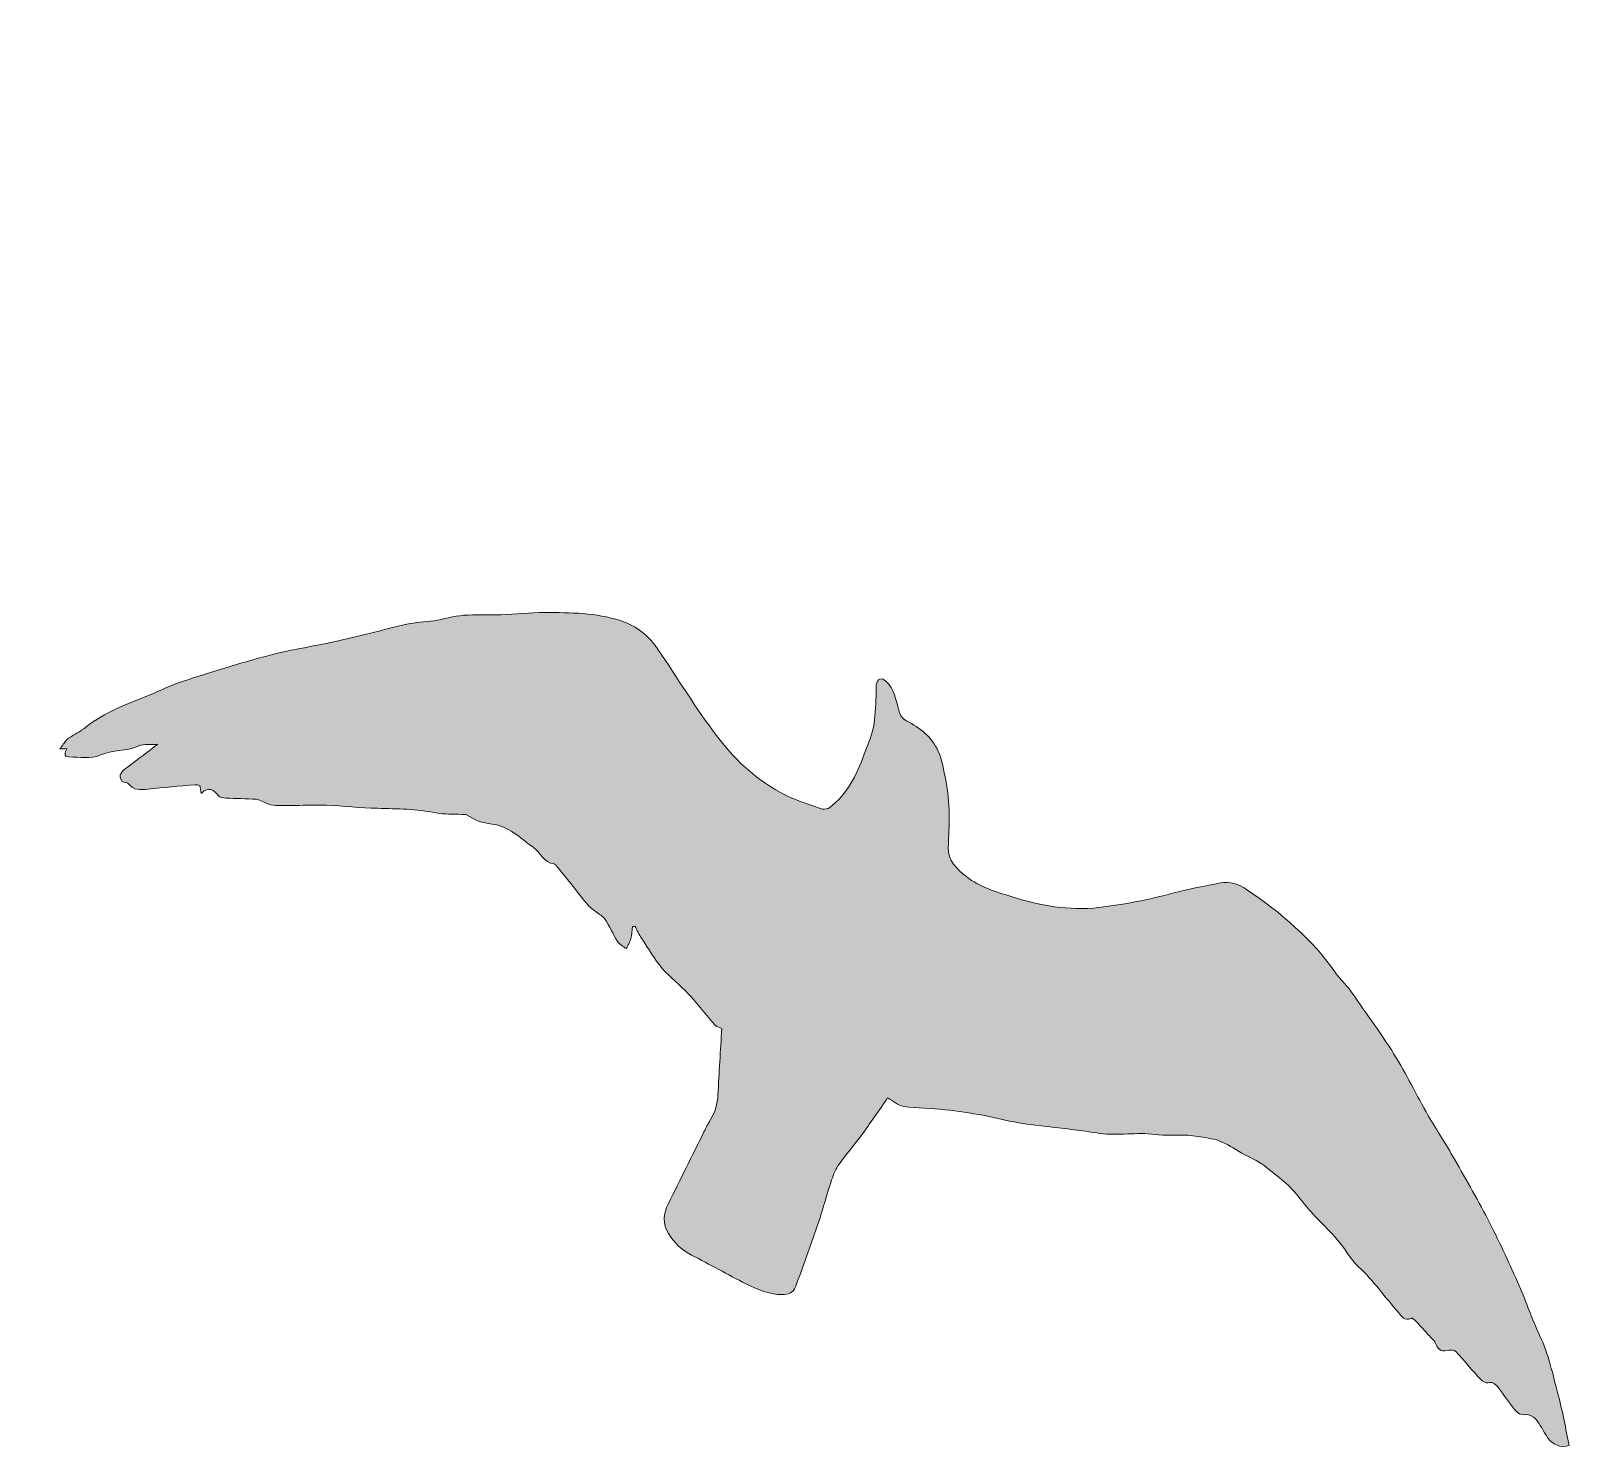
# Model space of a CAD drawing. Header units: inches. Extents: x 1281 to 1465, y 44 to 214.
# Drawn here: x 1320.86 to 1334.43, y 161.86 to 174.37 of the extents above; entities that cross this region are included whole.
import ezdxf

# ---------------------------------------------------------------- set-up
doc = ezdxf.new("R2010")
doc.units = ezdxf.units.IN
doc.header["$MEASUREMENT"] = 0
doc.layers.add('Layer 1', color=7, linetype='Continuous')

# ---------------------------------------------------------------- blocks, each defined once
blk = doc.blocks.new('block 4')
at = {"layer": 'Layer 1', "true_color": 0x965f44}
h = blk.add_hatch(color=25, dxfattribs=at)
h.dxf.hatch_style = 2
edge = h.paths.add_edge_path()
edge.add_spline(control_points=[(1322.465, 178.077), (1322.555, 178.055), (1322.657, 177.996), (1322.724, 178.13), (1322.732, 178.147), (1322.801, 178.139), (1322.84, 178.131), (1322.951, 178.11), (1323.06, 178.084), (1323.17, 178.058), (1323.248, 178.039), (1323.337, 178.034), (1323.4, 177.992), (1323.512, 177.916), (1323.579, 177.955), (1323.656, 178.039), (1323.685, 178.071), (1323.743, 178.104), (1323.78, 178.096), (1324.011, 178.047), (1324.239, 177.982), (1324.469, 177.932), (1324.516, 177.921), (1324.589, 177.93), (1324.617, 177.961), (1324.688, 178.037), (1324.758, 178.02), (1324.837, 177.994), (1324.998, 177.941), (1325.16, 177.888), (1325.321, 177.835), (1325.407, 177.807), (1325.478, 177.813), (1325.555, 177.879), (1325.599, 177.917), (1325.689, 177.935), (1325.745, 177.918), (1325.88, 177.878), (1326.006, 177.809), (1326.138, 177.757), (1326.292, 177.697), (1326.459, 177.735), (1326.562, 177.869), (1326.326, 178.093), (1326.096, 178.328), (1325.847, 178.541), (1325.547, 178.799), (1325.261, 179.073), (1324.913, 179.272), (1324.623, 179.439), (1324.356, 179.646), (1324.07, 179.821), (1323.699, 180.048), (1323.326, 180.271), (1322.943, 180.476), (1322.536, 180.694), (1322.118, 180.894), (1321.701, 181.092), (1321.412, 181.23), (1321.113, 181.345), (1320.824, 181.484), (1320.423, 181.676), (1320.036, 181.898), (1319.629, 182.073), (1319.174, 182.268), (1318.704, 182.427), (1318.238, 182.596), (1318.118, 182.639), (1317.987, 182.651), (1317.868, 182.695), (1317.121, 182.977), (1316.344, 183.045), (1315.557, 183.032), (1315.381, 183.029), (1315.21, 182.984), (1315.081, 182.847), (1314.872, 182.625), (1314.653, 182.411), (1314.458, 182.177), (1314.145, 181.803), (1313.808, 181.455), (1313.444, 181.133), (1313.009, 180.747), (1312.499, 180.509), (1311.95, 180.339), (1311.652, 180.247), (1311.358, 180.138), (1311.04, 180.16), (1310.812, 180.175), (1310.575, 180.206), (1310.441, 180.419), (1310.215, 180.781), (1309.995, 181.146), (1309.684, 181.442), (1309.547, 181.572), (1309.416, 181.716), (1309.258, 181.812), (1309.008, 181.964), (1308.72, 181.979), (1308.435, 181.94), (1308.334, 181.927), (1308.272, 181.962), (1308.198, 182.024), (1308.044, 182.153), (1307.899, 182.306), (1307.687, 182.337), (1307.647, 182.343), (1307.586, 182.329), (1307.566, 182.301), (1307.547, 182.275), (1307.558, 182.213), (1307.576, 182.176), (1307.607, 182.113), (1307.657, 182.059), (1307.693, 181.997), (1307.794, 181.825), (1307.909, 181.659), (1307.985, 181.477), (1308.056, 181.306), (1308.084, 181.117), (1308.132, 180.936), (1308.237, 180.541), (1308.294, 180.144), (1308.159, 179.744), (1308.145, 179.701), (1308.102, 179.651), (1308.062, 179.638), (1307.867, 179.577), (1307.669, 179.518), (1307.468, 179.476), (1306.837, 179.344), (1306.214, 179.431), (1305.614, 179.629), (1304.996, 179.833), (1304.396, 180.094), (1303.788, 180.329), (1303.493, 180.444), (1303.196, 180.469), (1302.888, 180.373), (1302.418, 180.225), (1302.017, 179.948), (1301.618, 179.672), (1301.386, 179.511), (1301.176, 179.319), (1300.951, 179.148), (1300.762, 179.005), (1300.557, 178.884), (1300.375, 178.734), (1300.227, 178.612), (1300.105, 178.457), (1299.966, 178.322), (1299.841, 178.2), (1299.697, 178.098), (1299.579, 177.969), (1299.284, 177.644), (1299.004, 177.305), (1298.708, 176.981), (1298.397, 176.641), (1298.06, 176.325), (1297.761, 175.976), (1297.387, 175.536), (1297.035, 175.077), (1296.684, 174.617), (1296.545, 174.435), (1296.436, 174.23), (1296.31, 174.037), (1296.06, 173.655), (1295.792, 173.285), (1295.661, 172.837), (1295.625, 172.714), (1295.56, 172.599), (1295.508, 172.48), (1295.503, 172.461), (1295.498, 172.443), (1295.493, 172.425), (1295.491, 172.359), (1295.489, 172.293), (1295.486, 172.214), (1295.524, 172.245), (1295.555, 172.268), (1295.591, 172.296), (1295.605, 172.22), (1295.621, 172.13), (1295.711, 172.189), (1295.878, 172.3), (1296.082, 172.398), (1296.182, 172.559), (1296.32, 172.781), (1296.552, 172.899), (1296.685, 173.12), (1296.75, 173.228), (1296.885, 173.293), (1296.969, 173.362), (1296.899, 173.152), (1296.823, 172.911), (1296.74, 172.673), (1296.697, 172.55), (1296.662, 172.436), (1296.811, 172.387), (1296.858, 172.403), (1296.9, 172.433), (1296.929, 172.424), (1297.087, 172.372), (1297.189, 172.459), (1297.296, 172.552), (1297.525, 172.75), (1297.756, 172.944), (1297.988, 173.138), (1298.012, 173.158), (1298.044, 173.168), (1298.07, 173.181), (1298.103, 173.147), (1298.129, 173.119), (1298.176, 173.069), (1298.218, 173.266), (1298.329, 173.267), (1298.47, 173.222), (1298.508, 173.21), (1298.567, 173.24), (1298.607, 173.265), (1298.773, 173.367), (1298.933, 173.478), (1299.098, 173.58), (1299.135, 173.603), (1299.185, 173.606), (1299.229, 173.618), (1299.296, 173.635), (1299.371, 173.638), (1299.429, 173.672), (1299.55, 173.745), (1299.662, 173.833), (1299.778, 173.915), (1299.939, 174.03), (1300.096, 174.152), (1300.263, 174.258), (1300.537, 174.433), (1300.823, 174.588), (1301.092, 174.768), (1301.405, 174.978), (1301.714, 175.188), (1302.06, 175.342), (1302.208, 175.407), (1302.339, 175.511), (1302.478, 175.598), (1302.504, 175.615), (1302.531, 175.645), (1302.557, 175.646), (1302.735, 175.65), (1302.889, 175.685), (1303.057, 175.78), (1303.324, 175.931), (1303.645, 175.871), (1303.946, 175.868), (1304.116, 175.866), (1304.277, 175.746), (1304.453, 175.837), (1304.477, 175.849), (1304.518, 175.83), (1304.549, 175.821), (1304.84, 175.736), (1305.129, 175.648), (1305.421, 175.566), (1305.492, 175.547), (1305.569, 175.55), (1305.643, 175.545), (1305.707, 175.541), (1305.778, 175.558), (1305.833, 175.535), (1305.984, 175.471), (1306.125, 175.383), (1306.276, 175.32), (1306.337, 175.294), (1306.414, 175.307), (1306.484, 175.302), (1306.475, 175.371), (1306.476, 175.444), (1306.454, 175.51), (1306.43, 175.583), (1306.385, 175.648), (1306.35, 175.717), (1306.361, 175.727), (1306.372, 175.738), (1306.383, 175.748), (1306.46, 175.709), (1306.536, 175.664), (1306.616, 175.632), (1306.83, 175.546), (1307.041, 175.448), (1307.263, 175.388), (1307.483, 175.33), (1307.717, 175.324), (1307.941, 175.276), (1308.197, 175.221), (1308.448, 175.142), (1308.703, 175.079), (1308.745, 175.069), (1308.795, 175.092), (1308.839, 175.099), (1309.053, 174.742), (1309.264, 174.38), (1309.486, 174.025), (1309.58, 173.874), (1309.628, 173.716), (1309.637, 173.541), (1309.641, 173.455), (1309.654, 173.37), (1309.665, 173.285), (1309.735, 172.782), (1309.805, 172.278), (1309.875, 171.775), (1309.904, 171.561), (1309.999, 171.399), (1310.2, 171.306), (1310.39, 171.219), (1310.584, 171.196), (1310.79, 171.224), (1311.175, 171.276), (1311.561, 171.315), (1311.946, 171.371), (1312.184, 171.406), (1312.419, 171.453), (1312.627, 171.597), (1312.731, 171.669), (1312.785, 171.75), (1312.755, 171.867), (1312.657, 172.264), (1312.557, 172.66), (1312.447, 173.053), (1312.365, 173.35), (1312.262, 173.641), (1312.177, 173.937), (1312.146, 174.043), (1312.122, 174.157), (1312.124, 174.266), (1312.128, 174.494), (1312.157, 174.721), (1312.165, 174.949), (1312.175, 175.247), (1312.174, 175.544), (1312.177, 175.833), (1312.282, 175.845), (1312.417, 175.828), (1312.52, 175.879), (1312.755, 175.995), (1312.971, 176.151), (1313.201, 176.279), (1313.415, 176.397), (1313.634, 176.506), (1313.855, 176.609), (1314.064, 176.705), (1314.282, 176.782), (1314.491, 176.88), (1314.685, 176.972), (1314.873, 177.079), (1315.063, 177.181), (1315.204, 177.256), (1315.344, 177.333), (1315.485, 177.407), (1315.613, 177.474), (1315.743, 177.537), (1315.87, 177.604), (1316.186, 177.768), (1316.437, 178.032), (1316.755, 178.196), (1316.924, 178.283), (1317.071, 178.415), (1317.234, 178.518), (1317.341, 178.586), (1317.458, 178.639), (1317.572, 178.696), (1317.638, 178.729), (1317.707, 178.756), (1317.775, 178.785), (1317.921, 178.825), (1318.08, 178.838), (1318.234, 178.849), (1318.436, 178.864), (1318.644, 178.915), (1318.83, 178.902), (1319.118, 178.881), (1319.415, 178.879), (1319.703, 178.782), (1320.031, 178.672), (1320.382, 178.633), (1320.72, 178.549), (1320.934, 178.496), (1321.138, 178.386), (1321.355, 178.356), (1321.736, 178.303), (1322.094, 178.168), (1322.465, 178.077)], knot_values=[0, 0, 0, 0, 1, 1, 1, 2, 2, 2, 3, 3, 3, 4, 4, 4, 5, 5, 5, 6, 6, 6, 7, 7, 7, 8, 8, 8, 9, 9, 9, 10, 10, 10, 11, 11, 11, 12, 12, 12, 13, 13, 13, 14, 14, 14, 15, 15, 15, 16, 16, 16, 17, 17, 17, 18, 18, 18, 19, 19, 19, 20, 20, 20, 21, 21, 21, 22, 22, 22, 23, 23, 23, 24, 24, 24, 25, 25, 25, 26, 26, 26, 27, 27, 27, 28, 28, 28, 29, 29, 29, 30, 30, 30, 31, 31, 31, 32, 32, 32, 33, 33, 33, 34, 34, 34, 35, 35, 35, 36, 36, 36, 37, 37, 37, 38, 38, 38, 39, 39, 39, 40, 40, 40, 41, 41, 41, 42, 42, 42, 43, 43, 43, 44, 44, 44, 45, 45, 45, 46, 46, 46, 47, 47, 47, 48, 48, 48, 49, 49, 49, 50, 50, 50, 51, 51, 51, 52, 52, 52, 53, 53, 53, 54, 54, 54, 55, 55, 55, 56, 56, 56, 57, 57, 57, 58, 58, 58, 59, 59, 59, 60, 60, 60, 61, 61, 61, 62, 62, 62, 63, 63, 63, 64, 64, 64, 65, 65, 65, 66, 66, 66, 67, 67, 67, 68, 68, 68, 69, 69, 69, 70, 70, 70, 71, 71, 71, 72, 72, 72, 73, 73, 73, 74, 74, 74, 75, 75, 75, 76, 76, 76, 77, 77, 77, 78, 78, 78, 79, 79, 79, 80, 80, 80, 81, 81, 81, 82, 82, 82, 83, 83, 83, 84, 84, 84, 85, 85, 85, 86, 86, 86, 87, 87, 87, 88, 88, 88, 89, 89, 89, 90, 90, 90, 91, 91, 91, 92, 92, 92, 93, 93, 93, 94, 94, 94, 95, 95, 95, 96, 96, 96, 97, 97, 97, 98, 98, 98, 99, 99, 99, 100, 100, 100, 101, 101, 101, 102, 102, 102, 103, 103, 103, 104, 104, 104, 105, 105, 105, 106, 106, 106, 107, 107, 107, 108, 108, 108, 109, 109, 109, 110, 110, 110, 111, 111, 111, 112, 112, 112, 113, 113, 113, 114, 114, 114, 115, 115, 115, 116, 116, 116, 117, 117, 117, 118, 118, 118, 119, 119, 119, 120, 120, 120, 121, 121, 121, 122, 122, 122, 123, 123, 123, 124, 124, 124, 125, 125, 125, 126, 126, 126, 127, 127, 127, 128, 128, 128, 129, 129, 129, 130, 130, 130, 130], degree=3, periodic=1)
at = {"layer": 'Layer 1', "true_color": 0xfddb47}
h = blk.add_hatch(color=41, dxfattribs=at)
h.dxf.hatch_style = 2
edge = h.paths.add_edge_path()
edge.add_spline(control_points=[(1334.172, 162.86), (1334.104, 163.001), (1334.057, 163.152), (1333.993, 163.295), (1333.911, 163.48), (1333.827, 163.665), (1333.735, 163.846), (1333.636, 164.037), (1333.529, 164.225), (1333.422, 164.412), (1333.348, 164.542), (1333.264, 164.666), (1333.19, 164.796), (1333.087, 164.976), (1332.997, 165.164), (1332.888, 165.339), (1332.765, 165.536), (1332.627, 165.722), (1332.494, 165.911), (1332.46, 165.959), (1332.413, 165.998), (1332.379, 166.047), (1332.168, 166.354), (1331.889, 166.587), (1331.586, 166.793), (1331.518, 166.839), (1331.441, 166.867), (1331.356, 166.85), (1331.219, 166.821), (1331.08, 166.798), (1330.944, 166.761), (1330.727, 166.702), (1330.508, 166.659), (1330.285, 166.633), (1330.019, 166.603), (1329.762, 166.648), (1329.509, 166.73), (1329.371, 166.774), (1329.231, 166.812), (1329.115, 166.905), (1329.032, 166.972), (1328.95, 167.047), (1328.955, 167.164), (1328.963, 167.362), (1328.974, 167.56), (1328.933, 167.756), (1328.915, 167.842), (1328.902, 167.932), (1328.867, 168.011), (1328.811, 168.136), (1328.706, 168.218), (1328.587, 168.28), (1328.545, 168.301), (1328.53, 168.331), (1328.518, 168.375), (1328.493, 168.465), (1328.478, 168.562), (1328.405, 168.631), (1328.391, 168.643), (1328.364, 168.654), (1328.35, 168.649), (1328.335, 168.644), (1328.323, 168.618), (1328.32, 168.599), (1328.316, 168.566), (1328.321, 168.533), (1328.319, 168.499), (1328.312, 168.407), (1328.313, 168.313), (1328.294, 168.223), (1328.277, 168.139), (1328.238, 168.06), (1328.21, 167.978), (1328.146, 167.799), (1328.064, 167.633), (1327.909, 167.516), (1327.892, 167.504), (1327.863, 167.496), (1327.844, 167.502), (1327.754, 167.531), (1327.663, 167.561), (1327.576, 167.599), (1327.301, 167.717), (1327.086, 167.917), (1326.909, 168.152), (1326.726, 168.395), (1326.566, 168.655), (1326.396, 168.907), (1326.313, 169.029), (1326.206, 169.119), (1326.064, 169.164), (1325.846, 169.234), (1325.621, 169.235), (1325.397, 169.236), (1325.267, 169.237), (1325.136, 169.22), (1325.006, 169.215), (1324.897, 169.211), (1324.787, 169.22), (1324.678, 169.211), (1324.59, 169.204), (1324.503, 169.177), (1324.415, 169.163), (1324.336, 169.15), (1324.254, 169.15), (1324.176, 169.132), (1323.979, 169.087), (1323.783, 169.033), (1323.586, 168.988), (1323.379, 168.942), (1323.168, 168.911), (1322.963, 168.858), (1322.706, 168.79), (1322.452, 168.709), (1322.198, 168.628), (1322.098, 168.596), (1322.003, 168.547), (1321.904, 168.507), (1321.71, 168.428), (1321.511, 168.358), (1321.344, 168.223), (1321.298, 168.185), (1321.243, 168.159), (1321.193, 168.128), (1321.186, 168.122), (1321.179, 168.116), (1321.173, 168.11), (1321.155, 168.086), (1321.137, 168.061), (1321.115, 168.032), (1321.138, 168.033), (1321.155, 168.034), (1321.176, 168.035), (1321.162, 168.002), (1321.145, 167.964), (1321.194, 167.962), (1321.287, 167.96), (1321.39, 167.943), (1321.47, 167.977), (1321.581, 168.026), (1321.7, 168.008), (1321.808, 168.057), (1321.861, 168.081), (1321.93, 168.069), (1321.979, 168.073), (1321.898, 168.012), (1321.806, 167.94), (1321.713, 167.872), (1321.664, 167.836), (1321.621, 167.802), (1321.665, 167.744), (1321.687, 167.737), (1321.711, 167.738), (1321.72, 167.726), (1321.766, 167.664), (1321.828, 167.67), (1321.893, 167.677), (1322.032, 167.692), (1322.171, 167.704), (1322.309, 167.716), (1322.324, 167.717), (1322.339, 167.712), (1322.352, 167.71), (1322.356, 167.688), (1322.358, 167.671), (1322.363, 167.639), (1322.431, 167.703), (1322.473, 167.674), (1322.515, 167.619), (1322.526, 167.604), (1322.557, 167.6), (1322.579, 167.599), (1322.668, 167.594), (1322.758, 167.593), (1322.848, 167.588), (1322.868, 167.587), (1322.888, 167.575), (1322.908, 167.567), (1322.938, 167.556), (1322.967, 167.537), (1322.998, 167.535), (1323.063, 167.53), (1323.129, 167.533), (1323.194, 167.534), (1323.286, 167.534), (1323.378, 167.539), (1323.469, 167.535), (1323.619, 167.529), (1323.768, 167.511), (1323.918, 167.508), (1324.092, 167.504), (1324.264, 167.502), (1324.436, 167.468), (1324.51, 167.453), (1324.587, 167.458), (1324.662, 167.454), (1324.677, 167.453), (1324.695, 167.458), (1324.705, 167.451), (1324.774, 167.405), (1324.842, 167.378), (1324.93, 167.369), (1325.071, 167.354), (1325.178, 167.246), (1325.292, 167.164), (1325.356, 167.118), (1325.387, 167.029), (1325.478, 167.017), (1325.49, 167.016), (1325.5, 166.997), (1325.51, 166.985), (1325.599, 166.876), (1325.686, 166.764), (1325.776, 166.655), (1325.798, 166.629), (1325.828, 166.61), (1325.855, 166.588), (1325.878, 166.569), (1325.91, 166.557), (1325.925, 166.533), (1325.966, 166.469), (1325.997, 166.398), (1326.037, 166.333), (1326.054, 166.307), (1326.087, 166.291), (1326.112, 166.27), (1326.127, 166.299), (1326.146, 166.327), (1326.155, 166.358), (1326.165, 166.392), (1326.165, 166.429), (1326.169, 166.465), (1326.176, 166.466), (1326.183, 166.467), (1326.19, 166.468), (1326.209, 166.432), (1326.226, 166.395), (1326.249, 166.361), (1326.308, 166.271), (1326.362, 166.177), (1326.431, 166.096), (1326.5, 166.014), (1326.588, 165.95), (1326.661, 165.872), (1326.744, 165.782), (1326.819, 165.685), (1326.9, 165.593), (1326.913, 165.578), (1326.938, 165.573), (1326.957, 165.564), (1326.945, 165.371), (1326.932, 165.176), (1326.923, 164.982), (1326.92, 164.9), (1326.897, 164.826), (1326.855, 164.757), (1326.834, 164.723), (1326.817, 164.688), (1326.799, 164.652), (1326.694, 164.442), (1326.59, 164.231), (1326.485, 164.02), (1326.44, 163.931), (1326.434, 163.844), (1326.487, 163.755), (1326.536, 163.671), (1326.604, 163.61), (1326.69, 163.566), (1326.85, 163.483), (1327.008, 163.394), (1327.169, 163.313), (1327.269, 163.263), (1327.37, 163.218), (1327.487, 163.217), (1327.546, 163.217), (1327.587, 163.233), (1327.607, 163.286), (1327.673, 163.463), (1327.738, 163.641), (1327.799, 163.82), (1327.845, 163.956), (1327.881, 164.094), (1327.926, 164.23), (1327.942, 164.278), (1327.962, 164.328), (1327.992, 164.369), (1328.053, 164.455), (1328.123, 164.534), (1328.185, 164.618), (1328.267, 164.729), (1328.344, 164.843), (1328.42, 164.952), (1328.464, 164.929), (1328.511, 164.886), (1328.563, 164.878), (1328.683, 164.86), (1328.806, 164.861), (1328.927, 164.848), (1329.039, 164.836), (1329.151, 164.819), (1329.262, 164.799), (1329.367, 164.78), (1329.47, 164.751), (1329.575, 164.733), (1329.673, 164.716), (1329.773, 164.707), (1329.872, 164.695), (1329.945, 164.686), (1330.019, 164.678), (1330.092, 164.668), (1330.158, 164.66), (1330.224, 164.649), (1330.29, 164.64), (1330.453, 164.618), (1330.617, 164.652), (1330.781, 164.63), (1330.869, 164.618), (1330.959, 164.629), (1331.048, 164.624), (1331.107, 164.622), (1331.165, 164.611), (1331.223, 164.602), (1331.257, 164.597), (1331.29, 164.589), (1331.324, 164.582), (1331.39, 164.558), (1331.454, 164.521), (1331.516, 164.483), (1331.596, 164.435), (1331.689, 164.399), (1331.757, 164.344), (1331.861, 164.26), (1331.974, 164.18), (1332.058, 164.066), (1332.154, 163.936), (1332.278, 163.827), (1332.385, 163.705), (1332.453, 163.627), (1332.502, 163.531), (1332.576, 163.462), (1332.708, 163.339), (1332.81, 163.193), (1332.927, 163.059), (1332.956, 163.026), (1332.979, 162.977), (1333.04, 163.01), (1333.047, 163.014), (1333.071, 162.993), (1333.084, 162.979), (1333.121, 162.942), (1333.156, 162.902), (1333.191, 162.863), (1333.215, 162.835), (1333.248, 162.809), (1333.261, 162.776), (1333.284, 162.718), (1333.32, 162.715), (1333.371, 162.726), (1333.39, 162.731), (1333.421, 162.728), (1333.433, 162.715), (1333.508, 162.634), (1333.578, 162.549), (1333.653, 162.468), (1333.668, 162.452), (1333.698, 162.435), (1333.717, 162.44), (1333.764, 162.45), (1333.786, 162.425), (1333.809, 162.394), (1333.857, 162.33), (1333.905, 162.267), (1333.952, 162.204), (1333.978, 162.17), (1334.007, 162.153), (1334.053, 162.158), (1334.08, 162.16), (1334.119, 162.143), (1334.136, 162.122), (1334.177, 162.071), (1334.207, 162.01), (1334.243, 161.956), (1334.286, 161.892), (1334.36, 161.861), (1334.434, 161.885), (1334.403, 162.033), (1334.376, 162.184), (1334.337, 162.332), (1334.29, 162.511), (1334.252, 162.691), (1334.172, 162.86)], knot_values=[0, 0, 0, 0, 1, 1, 1, 2, 2, 2, 3, 3, 3, 4, 4, 4, 5, 5, 5, 6, 6, 6, 7, 7, 7, 8, 8, 8, 9, 9, 9, 10, 10, 10, 11, 11, 11, 12, 12, 12, 13, 13, 13, 14, 14, 14, 15, 15, 15, 16, 16, 16, 17, 17, 17, 18, 18, 18, 19, 19, 19, 20, 20, 20, 21, 21, 21, 22, 22, 22, 23, 23, 23, 24, 24, 24, 25, 25, 25, 26, 26, 26, 27, 27, 27, 28, 28, 28, 29, 29, 29, 30, 30, 30, 31, 31, 31, 32, 32, 32, 33, 33, 33, 34, 34, 34, 35, 35, 35, 36, 36, 36, 37, 37, 37, 38, 38, 38, 39, 39, 39, 40, 40, 40, 41, 41, 41, 42, 42, 42, 43, 43, 43, 44, 44, 44, 45, 45, 45, 46, 46, 46, 47, 47, 47, 48, 48, 48, 49, 49, 49, 50, 50, 50, 51, 51, 51, 52, 52, 52, 53, 53, 53, 54, 54, 54, 55, 55, 55, 56, 56, 56, 57, 57, 57, 58, 58, 58, 59, 59, 59, 60, 60, 60, 61, 61, 61, 62, 62, 62, 63, 63, 63, 64, 64, 64, 65, 65, 65, 66, 66, 66, 67, 67, 67, 68, 68, 68, 69, 69, 69, 70, 70, 70, 71, 71, 71, 72, 72, 72, 73, 73, 73, 74, 74, 74, 75, 75, 75, 76, 76, 76, 77, 77, 77, 78, 78, 78, 79, 79, 79, 80, 80, 80, 81, 81, 81, 82, 82, 82, 83, 83, 83, 84, 84, 84, 85, 85, 85, 86, 86, 86, 87, 87, 87, 88, 88, 88, 89, 89, 89, 90, 90, 90, 91, 91, 91, 92, 92, 92, 93, 93, 93, 94, 94, 94, 95, 95, 95, 96, 96, 96, 97, 97, 97, 98, 98, 98, 99, 99, 99, 100, 100, 100, 101, 101, 101, 102, 102, 102, 103, 103, 103, 104, 104, 104, 105, 105, 105, 106, 106, 106, 107, 107, 107, 108, 108, 108, 109, 109, 109, 110, 110, 110, 111, 111, 111, 112, 112, 112, 113, 113, 113, 114, 114, 114, 115, 115, 115, 116, 116, 116, 117, 117, 117, 118, 118, 118, 119, 119, 119, 120, 120, 120, 121, 121, 121, 122, 122, 122, 123, 123, 123, 124, 124, 124, 125, 125, 125, 126, 126, 126, 127, 127, 127, 128, 128, 128, 129, 129, 129, 130, 130, 130, 130], degree=3, periodic=1)
at = {"layer": 'Layer 1', "lineweight": 0}
for points in [[(1322.465, 178.077), (1322.555, 178.055), (1322.657, 177.996), (1322.724, 178.13), (1322.732, 178.147), (1322.801, 178.139), (1322.84, 178.131), (1322.951, 178.11), (1323.06, 178.084), (1323.17, 178.058), (1323.248, 178.039), (1323.337, 178.034), (1323.4, 177.992), (1323.512, 177.916), (1323.579, 177.955), (1323.656, 178.039), (1323.685, 178.071), (1323.743, 178.104), (1323.78, 178.096), (1324.011, 178.047), (1324.239, 177.982), (1324.469, 177.932), (1324.516, 177.921), (1324.589, 177.93), (1324.617, 177.961), (1324.688, 178.037), (1324.758, 178.02), (1324.837, 177.994), (1324.998, 177.941), (1325.16, 177.888), (1325.321, 177.835), (1325.407, 177.807), (1325.478, 177.813), (1325.555, 177.879), (1325.599, 177.917), (1325.689, 177.935), (1325.745, 177.918), (1325.88, 177.878), (1326.006, 177.809), (1326.138, 177.757), (1326.292, 177.697), (1326.459, 177.735), (1326.562, 177.869), (1326.326, 178.093), (1326.096, 178.328), (1325.847, 178.541), (1325.547, 178.799), (1325.261, 179.073), (1324.913, 179.272), (1324.623, 179.439), (1324.356, 179.646), (1324.07, 179.821), (1323.699, 180.048), (1323.326, 180.271), (1322.943, 180.476), (1322.536, 180.694), (1322.118, 180.894), (1321.701, 181.092), (1321.412, 181.23), (1321.113, 181.345), (1320.824, 181.484), (1320.423, 181.676), (1320.036, 181.898), (1319.629, 182.073), (1319.174, 182.268), (1318.704, 182.427), (1318.238, 182.596), (1318.118, 182.639), (1317.987, 182.651), (1317.868, 182.695), (1317.121, 182.977), (1316.344, 183.045), (1315.557, 183.032), (1315.381, 183.029), (1315.21, 182.984), (1315.081, 182.847), (1314.872, 182.625), (1314.653, 182.411), (1314.458, 182.177), (1314.145, 181.803), (1313.808, 181.455), (1313.444, 181.133), (1313.009, 180.747), (1312.499, 180.509), (1311.95, 180.339), (1311.652, 180.247), (1311.358, 180.138), (1311.04, 180.16), (1310.812, 180.175), (1310.575, 180.206), (1310.441, 180.419), (1310.215, 180.781), (1309.995, 181.146), (1309.684, 181.442), (1309.547, 181.572), (1309.416, 181.716), (1309.258, 181.812), (1309.008, 181.964), (1308.72, 181.979), (1308.435, 181.94), (1308.334, 181.927), (1308.272, 181.962), (1308.198, 182.024), (1308.044, 182.153), (1307.899, 182.306), (1307.687, 182.337), (1307.647, 182.343), (1307.586, 182.329), (1307.566, 182.301), (1307.547, 182.275), (1307.558, 182.213), (1307.576, 182.176), (1307.607, 182.113), (1307.657, 182.059), (1307.693, 181.997), (1307.794, 181.825), (1307.909, 181.659), (1307.985, 181.477), (1308.056, 181.306), (1308.084, 181.117), (1308.132, 180.936), (1308.237, 180.541), (1308.294, 180.144), (1308.159, 179.744), (1308.145, 179.701), (1308.102, 179.651), (1308.062, 179.638), (1307.867, 179.577), (1307.669, 179.518), (1307.468, 179.476), (1306.837, 179.344), (1306.214, 179.431), (1305.614, 179.629), (1304.996, 179.833), (1304.396, 180.094), (1303.788, 180.329), (1303.493, 180.444), (1303.196, 180.469), (1302.888, 180.373), (1302.418, 180.225), (1302.017, 179.948), (1301.618, 179.672), (1301.386, 179.511), (1301.176, 179.319), (1300.951, 179.148), (1300.762, 179.005), (1300.557, 178.884), (1300.375, 178.734), (1300.227, 178.612), (1300.105, 178.457), (1299.966, 178.322), (1299.841, 178.2), (1299.697, 178.098), (1299.579, 177.969), (1299.284, 177.644), (1299.004, 177.305), (1298.708, 176.981), (1298.397, 176.641), (1298.06, 176.325), (1297.761, 175.976), (1297.387, 175.536), (1297.035, 175.077), (1296.684, 174.617), (1296.545, 174.435), (1296.436, 174.23), (1296.31, 174.037), (1296.06, 173.655), (1295.792, 173.285), (1295.661, 172.837), (1295.625, 172.714), (1295.56, 172.599), (1295.508, 172.48), (1295.503, 172.461), (1295.498, 172.443), (1295.493, 172.425), (1295.491, 172.359), (1295.489, 172.293), (1295.486, 172.214), (1295.524, 172.245), (1295.555, 172.268), (1295.591, 172.296), (1295.605, 172.22), (1295.621, 172.13), (1295.711, 172.189), (1295.878, 172.3), (1296.082, 172.398), (1296.182, 172.559), (1296.32, 172.781), (1296.552, 172.899), (1296.685, 173.12), (1296.75, 173.228), (1296.885, 173.293), (1296.969, 173.362), (1296.899, 173.152), (1296.823, 172.911), (1296.74, 172.673), (1296.697, 172.55), (1296.662, 172.436), (1296.811, 172.387), (1296.858, 172.403), (1296.9, 172.433), (1296.929, 172.424), (1297.087, 172.372), (1297.189, 172.459), (1297.296, 172.552), (1297.525, 172.75), (1297.756, 172.944), (1297.988, 173.138), (1298.012, 173.158), (1298.044, 173.168), (1298.07, 173.181), (1298.103, 173.147), (1298.129, 173.119), (1298.176, 173.069), (1298.218, 173.266), (1298.329, 173.267), (1298.47, 173.222), (1298.508, 173.21), (1298.567, 173.24), (1298.607, 173.265), (1298.773, 173.367), (1298.933, 173.478), (1299.098, 173.58), (1299.135, 173.603), (1299.185, 173.606), (1299.229, 173.618), (1299.296, 173.635), (1299.371, 173.638), (1299.429, 173.672), (1299.55, 173.745), (1299.662, 173.833), (1299.778, 173.915), (1299.939, 174.03), (1300.096, 174.152), (1300.263, 174.258), (1300.537, 174.433), (1300.823, 174.588), (1301.092, 174.768), (1301.405, 174.978), (1301.714, 175.188), (1302.06, 175.342), (1302.208, 175.407), (1302.339, 175.511), (1302.478, 175.598), (1302.504, 175.615), (1302.531, 175.645), (1302.557, 175.646), (1302.735, 175.65), (1302.889, 175.685), (1303.057, 175.78), (1303.324, 175.931), (1303.645, 175.871), (1303.946, 175.868), (1304.116, 175.866), (1304.277, 175.746), (1304.453, 175.837), (1304.477, 175.849), (1304.518, 175.83), (1304.549, 175.821), (1304.84, 175.736), (1305.129, 175.648), (1305.421, 175.566), (1305.492, 175.547), (1305.569, 175.55), (1305.643, 175.545), (1305.707, 175.541), (1305.778, 175.558), (1305.833, 175.535), (1305.984, 175.471), (1306.125, 175.383), (1306.276, 175.32), (1306.337, 175.294), (1306.414, 175.307), (1306.484, 175.302), (1306.475, 175.371), (1306.476, 175.444), (1306.454, 175.51), (1306.43, 175.583), (1306.385, 175.648), (1306.35, 175.717), (1306.361, 175.727), (1306.372, 175.738), (1306.383, 175.748), (1306.46, 175.709), (1306.536, 175.664), (1306.616, 175.632), (1306.83, 175.546), (1307.041, 175.448), (1307.263, 175.388), (1307.483, 175.33), (1307.717, 175.324), (1307.941, 175.276), (1308.197, 175.221), (1308.448, 175.142), (1308.703, 175.079), (1308.745, 175.069), (1308.795, 175.092), (1308.839, 175.099), (1309.053, 174.742), (1309.264, 174.38), (1309.486, 174.025), (1309.58, 173.874), (1309.628, 173.716), (1309.637, 173.541), (1309.641, 173.455), (1309.654, 173.37), (1309.665, 173.285), (1309.735, 172.782), (1309.805, 172.278), (1309.875, 171.775), (1309.904, 171.561), (1309.999, 171.399), (1310.2, 171.306), (1310.39, 171.219), (1310.584, 171.196), (1310.79, 171.224), (1311.175, 171.276), (1311.561, 171.315), (1311.946, 171.371), (1312.184, 171.406), (1312.419, 171.453), (1312.627, 171.597), (1312.731, 171.669), (1312.785, 171.75), (1312.755, 171.867), (1312.657, 172.264), (1312.557, 172.66), (1312.447, 173.053), (1312.365, 173.35), (1312.262, 173.641), (1312.177, 173.937), (1312.146, 174.043), (1312.122, 174.157), (1312.124, 174.266), (1312.128, 174.494), (1312.157, 174.721), (1312.165, 174.949), (1312.175, 175.247), (1312.174, 175.544), (1312.177, 175.833), (1312.282, 175.845), (1312.417, 175.828), (1312.52, 175.879), (1312.755, 175.995), (1312.971, 176.151), (1313.201, 176.279), (1313.415, 176.397), (1313.634, 176.506), (1313.855, 176.609), (1314.064, 176.705), (1314.282, 176.782), (1314.491, 176.88), (1314.685, 176.972), (1314.873, 177.079), (1315.063, 177.181), (1315.204, 177.256), (1315.344, 177.333), (1315.485, 177.407), (1315.613, 177.474), (1315.743, 177.537), (1315.87, 177.604), (1316.186, 177.768), (1316.437, 178.032), (1316.755, 178.196), (1316.924, 178.283), (1317.071, 178.415), (1317.234, 178.518), (1317.341, 178.586), (1317.458, 178.639), (1317.572, 178.696), (1317.638, 178.729), (1317.707, 178.756), (1317.775, 178.785), (1317.921, 178.825), (1318.08, 178.838), (1318.234, 178.849), (1318.436, 178.864), (1318.644, 178.915), (1318.83, 178.902), (1319.118, 178.881), (1319.415, 178.879), (1319.703, 178.782), (1320.031, 178.672), (1320.382, 178.633), (1320.72, 178.549), (1320.934, 178.496), (1321.138, 178.386), (1321.355, 178.356), (1321.736, 178.303), (1322.094, 178.168), (1322.465, 178.077)], [(1334.172, 162.86), (1334.104, 163.001), (1334.057, 163.152), (1333.993, 163.295), (1333.911, 163.48), (1333.827, 163.665), (1333.735, 163.846), (1333.636, 164.037), (1333.529, 164.225), (1333.422, 164.412), (1333.348, 164.542), (1333.264, 164.666), (1333.19, 164.796), (1333.087, 164.976), (1332.997, 165.164), (1332.888, 165.339), (1332.765, 165.536), (1332.627, 165.722), (1332.494, 165.911), (1332.46, 165.959), (1332.413, 165.998), (1332.379, 166.047), (1332.168, 166.354), (1331.889, 166.587), (1331.586, 166.793), (1331.518, 166.839), (1331.441, 166.867), (1331.356, 166.85), (1331.219, 166.821), (1331.08, 166.798), (1330.944, 166.761), (1330.727, 166.702), (1330.508, 166.659), (1330.285, 166.633), (1330.019, 166.603), (1329.762, 166.648), (1329.509, 166.73), (1329.371, 166.774), (1329.231, 166.812), (1329.115, 166.905), (1329.032, 166.972), (1328.95, 167.047), (1328.955, 167.164), (1328.963, 167.362), (1328.974, 167.56), (1328.933, 167.756), (1328.915, 167.842), (1328.902, 167.932), (1328.867, 168.011), (1328.811, 168.136), (1328.706, 168.218), (1328.587, 168.28), (1328.545, 168.301), (1328.53, 168.331), (1328.518, 168.375), (1328.493, 168.465), (1328.478, 168.562), (1328.405, 168.631), (1328.391, 168.643), (1328.364, 168.654), (1328.35, 168.649), (1328.335, 168.644), (1328.323, 168.618), (1328.32, 168.599), (1328.316, 168.566), (1328.321, 168.533), (1328.319, 168.499), (1328.312, 168.407), (1328.313, 168.313), (1328.294, 168.223), (1328.277, 168.139), (1328.238, 168.06), (1328.21, 167.978), (1328.146, 167.799), (1328.064, 167.633), (1327.909, 167.516), (1327.892, 167.504), (1327.863, 167.496), (1327.844, 167.502), (1327.754, 167.531), (1327.663, 167.561), (1327.576, 167.599), (1327.301, 167.717), (1327.086, 167.917), (1326.909, 168.152), (1326.726, 168.395), (1326.566, 168.655), (1326.396, 168.907), (1326.313, 169.029), (1326.206, 169.119), (1326.064, 169.164), (1325.846, 169.234), (1325.621, 169.235), (1325.397, 169.236), (1325.267, 169.237), (1325.136, 169.22), (1325.006, 169.215), (1324.897, 169.211), (1324.787, 169.22), (1324.678, 169.211), (1324.59, 169.204), (1324.503, 169.177), (1324.415, 169.163), (1324.336, 169.15), (1324.254, 169.15), (1324.176, 169.132), (1323.979, 169.087), (1323.783, 169.033), (1323.586, 168.988), (1323.379, 168.942), (1323.168, 168.911), (1322.963, 168.858), (1322.706, 168.79), (1322.452, 168.709), (1322.198, 168.628), (1322.098, 168.596), (1322.003, 168.547), (1321.904, 168.507), (1321.71, 168.428), (1321.511, 168.358), (1321.344, 168.223), (1321.298, 168.185), (1321.243, 168.159), (1321.193, 168.128), (1321.186, 168.122), (1321.179, 168.116), (1321.173, 168.11), (1321.155, 168.086), (1321.137, 168.061), (1321.115, 168.032), (1321.138, 168.033), (1321.155, 168.034), (1321.176, 168.035), (1321.162, 168.002), (1321.145, 167.964), (1321.194, 167.962), (1321.287, 167.96), (1321.39, 167.943), (1321.47, 167.977), (1321.581, 168.026), (1321.7, 168.008), (1321.808, 168.057), (1321.861, 168.081), (1321.93, 168.069), (1321.979, 168.073), (1321.898, 168.012), (1321.806, 167.94), (1321.713, 167.872), (1321.664, 167.836), (1321.621, 167.802), (1321.665, 167.744), (1321.687, 167.737), (1321.711, 167.738), (1321.72, 167.726), (1321.766, 167.664), (1321.828, 167.67), (1321.893, 167.677), (1322.032, 167.692), (1322.171, 167.704), (1322.309, 167.716), (1322.324, 167.717), (1322.339, 167.712), (1322.352, 167.71), (1322.356, 167.688), (1322.358, 167.671), (1322.363, 167.639), (1322.431, 167.703), (1322.473, 167.674), (1322.515, 167.619), (1322.526, 167.604), (1322.557, 167.6), (1322.579, 167.599), (1322.668, 167.594), (1322.758, 167.593), (1322.848, 167.588), (1322.868, 167.587), (1322.888, 167.575), (1322.908, 167.567), (1322.938, 167.556), (1322.967, 167.537), (1322.998, 167.535), (1323.063, 167.53), (1323.129, 167.533), (1323.194, 167.534), (1323.286, 167.534), (1323.378, 167.539), (1323.469, 167.535), (1323.619, 167.529), (1323.768, 167.511), (1323.918, 167.508), (1324.092, 167.504), (1324.264, 167.502), (1324.436, 167.468), (1324.51, 167.453), (1324.587, 167.458), (1324.662, 167.454), (1324.677, 167.453), (1324.695, 167.458), (1324.705, 167.451), (1324.774, 167.405), (1324.842, 167.378), (1324.93, 167.369), (1325.071, 167.354), (1325.178, 167.246), (1325.292, 167.164), (1325.356, 167.118), (1325.387, 167.029), (1325.478, 167.017), (1325.49, 167.016), (1325.5, 166.997), (1325.51, 166.985), (1325.599, 166.876), (1325.686, 166.764), (1325.776, 166.655), (1325.798, 166.629), (1325.828, 166.61), (1325.855, 166.588), (1325.878, 166.569), (1325.91, 166.557), (1325.925, 166.533), (1325.966, 166.469), (1325.997, 166.398), (1326.037, 166.333), (1326.054, 166.307), (1326.087, 166.291), (1326.112, 166.27), (1326.127, 166.299), (1326.146, 166.327), (1326.155, 166.358), (1326.165, 166.392), (1326.165, 166.429), (1326.169, 166.465), (1326.176, 166.466), (1326.183, 166.467), (1326.19, 166.468), (1326.209, 166.432), (1326.226, 166.395), (1326.249, 166.361), (1326.308, 166.271), (1326.362, 166.177), (1326.431, 166.096), (1326.5, 166.014), (1326.588, 165.95), (1326.661, 165.872), (1326.744, 165.782), (1326.819, 165.685), (1326.9, 165.593), (1326.913, 165.578), (1326.938, 165.573), (1326.957, 165.564), (1326.945, 165.371), (1326.932, 165.176), (1326.923, 164.982), (1326.92, 164.9), (1326.897, 164.826), (1326.855, 164.757), (1326.834, 164.723), (1326.817, 164.688), (1326.799, 164.652), (1326.694, 164.442), (1326.59, 164.231), (1326.485, 164.02), (1326.44, 163.931), (1326.434, 163.844), (1326.487, 163.755), (1326.536, 163.671), (1326.604, 163.61), (1326.69, 163.566), (1326.85, 163.483), (1327.008, 163.394), (1327.169, 163.313), (1327.269, 163.263), (1327.37, 163.218), (1327.487, 163.217), (1327.546, 163.217), (1327.587, 163.233), (1327.607, 163.286), (1327.673, 163.463), (1327.738, 163.641), (1327.799, 163.82), (1327.845, 163.956), (1327.881, 164.094), (1327.926, 164.23), (1327.942, 164.278), (1327.962, 164.328), (1327.992, 164.369), (1328.053, 164.455), (1328.123, 164.534), (1328.185, 164.618), (1328.267, 164.729), (1328.344, 164.843), (1328.42, 164.952), (1328.464, 164.929), (1328.511, 164.886), (1328.563, 164.878), (1328.683, 164.86), (1328.806, 164.861), (1328.927, 164.848), (1329.039, 164.836), (1329.151, 164.819), (1329.262, 164.799), (1329.367, 164.78), (1329.47, 164.751), (1329.575, 164.733), (1329.673, 164.716), (1329.773, 164.707), (1329.872, 164.695), (1329.945, 164.686), (1330.019, 164.678), (1330.092, 164.668), (1330.158, 164.66), (1330.224, 164.649), (1330.29, 164.64), (1330.453, 164.618), (1330.617, 164.652), (1330.781, 164.63), (1330.869, 164.618), (1330.959, 164.629), (1331.048, 164.624), (1331.107, 164.622), (1331.165, 164.611), (1331.223, 164.602), (1331.257, 164.597), (1331.29, 164.589), (1331.324, 164.582), (1331.39, 164.558), (1331.454, 164.521), (1331.516, 164.483), (1331.596, 164.435), (1331.689, 164.399), (1331.757, 164.344), (1331.861, 164.26), (1331.974, 164.18), (1332.058, 164.066), (1332.154, 163.936), (1332.278, 163.827), (1332.385, 163.705), (1332.453, 163.627), (1332.502, 163.531), (1332.576, 163.462), (1332.708, 163.339), (1332.81, 163.193), (1332.927, 163.059), (1332.956, 163.026), (1332.979, 162.977), (1333.04, 163.01), (1333.047, 163.014), (1333.071, 162.993), (1333.084, 162.979), (1333.121, 162.942), (1333.156, 162.902), (1333.191, 162.863), (1333.215, 162.835), (1333.248, 162.809), (1333.261, 162.776), (1333.284, 162.718), (1333.32, 162.715), (1333.371, 162.726), (1333.39, 162.731), (1333.421, 162.728), (1333.433, 162.715), (1333.508, 162.634), (1333.578, 162.549), (1333.653, 162.468), (1333.668, 162.452), (1333.698, 162.435), (1333.717, 162.44), (1333.764, 162.45), (1333.786, 162.425), (1333.809, 162.394), (1333.857, 162.33), (1333.905, 162.267), (1333.952, 162.204), (1333.978, 162.17), (1334.007, 162.153), (1334.053, 162.158), (1334.08, 162.16), (1334.119, 162.143), (1334.136, 162.122), (1334.177, 162.071), (1334.207, 162.01), (1334.243, 161.956), (1334.286, 161.892), (1334.36, 161.861), (1334.434, 161.885), (1334.403, 162.033), (1334.376, 162.184), (1334.337, 162.332), (1334.29, 162.511), (1334.252, 162.691), (1334.172, 162.86)]]:
    blk.add_open_spline(points, degree=3, knots=[0, 0, 0, 0, 1, 1, 1, 2, 2, 2, 3, 3, 3, 4, 4, 4, 5, 5, 5, 6, 6, 6, 7, 7, 7, 8, 8, 8, 9, 9, 9, 10, 10, 10, 11, 11, 11, 12, 12, 12, 13, 13, 13, 14, 14, 14, 15, 15, 15, 16, 16, 16, 17, 17, 17, 18, 18, 18, 19, 19, 19, 20, 20, 20, 21, 21, 21, 22, 22, 22, 23, 23, 23, 24, 24, 24, 25, 25, 25, 26, 26, 26, 27, 27, 27, 28, 28, 28, 29, 29, 29, 30, 30, 30, 31, 31, 31, 32, 32, 32, 33, 33, 33, 34, 34, 34, 35, 35, 35, 36, 36, 36, 37, 37, 37, 38, 38, 38, 39, 39, 39, 40, 40, 40, 41, 41, 41, 42, 42, 42, 43, 43, 43, 44, 44, 44, 45, 45, 45, 46, 46, 46, 47, 47, 47, 48, 48, 48, 49, 49, 49, 50, 50, 50, 51, 51, 51, 52, 52, 52, 53, 53, 53, 54, 54, 54, 55, 55, 55, 56, 56, 56, 57, 57, 57, 58, 58, 58, 59, 59, 59, 60, 60, 60, 61, 61, 61, 62, 62, 62, 63, 63, 63, 64, 64, 64, 65, 65, 65, 66, 66, 66, 67, 67, 67, 68, 68, 68, 69, 69, 69, 70, 70, 70, 71, 71, 71, 72, 72, 72, 73, 73, 73, 74, 74, 74, 75, 75, 75, 76, 76, 76, 77, 77, 77, 78, 78, 78, 79, 79, 79, 80, 80, 80, 81, 81, 81, 82, 82, 82, 83, 83, 83, 84, 84, 84, 85, 85, 85, 86, 86, 86, 87, 87, 87, 88, 88, 88, 89, 89, 89, 90, 90, 90, 91, 91, 91, 92, 92, 92, 93, 93, 93, 94, 94, 94, 95, 95, 95, 96, 96, 96, 97, 97, 97, 98, 98, 98, 99, 99, 99, 100, 100, 100, 101, 101, 101, 102, 102, 102, 103, 103, 103, 104, 104, 104, 105, 105, 105, 106, 106, 106, 107, 107, 107, 108, 108, 108, 109, 109, 109, 110, 110, 110, 111, 111, 111, 112, 112, 112, 113, 113, 113, 114, 114, 114, 115, 115, 115, 116, 116, 116, 117, 117, 117, 118, 118, 118, 119, 119, 119, 120, 120, 120, 121, 121, 121, 122, 122, 122, 123, 123, 123, 124, 124, 124, 125, 125, 125, 126, 126, 126, 127, 127, 127, 128, 128, 128, 129, 129, 129, 130, 130, 130, 130], dxfattribs=at)
blk = doc.blocks.new('block 2')
at = {"layer": 'Layer 1'}
blk.add_blockref('block 4', (0, 0), dxfattribs=at)

msp = doc.modelspace()

# ---------------------------------------------------------------- block references
at = {"layer": 'Layer 1'}
msp.add_blockref('block 2', (0, 0), dxfattribs=at)

doc.saveas('drawing.dxf')
